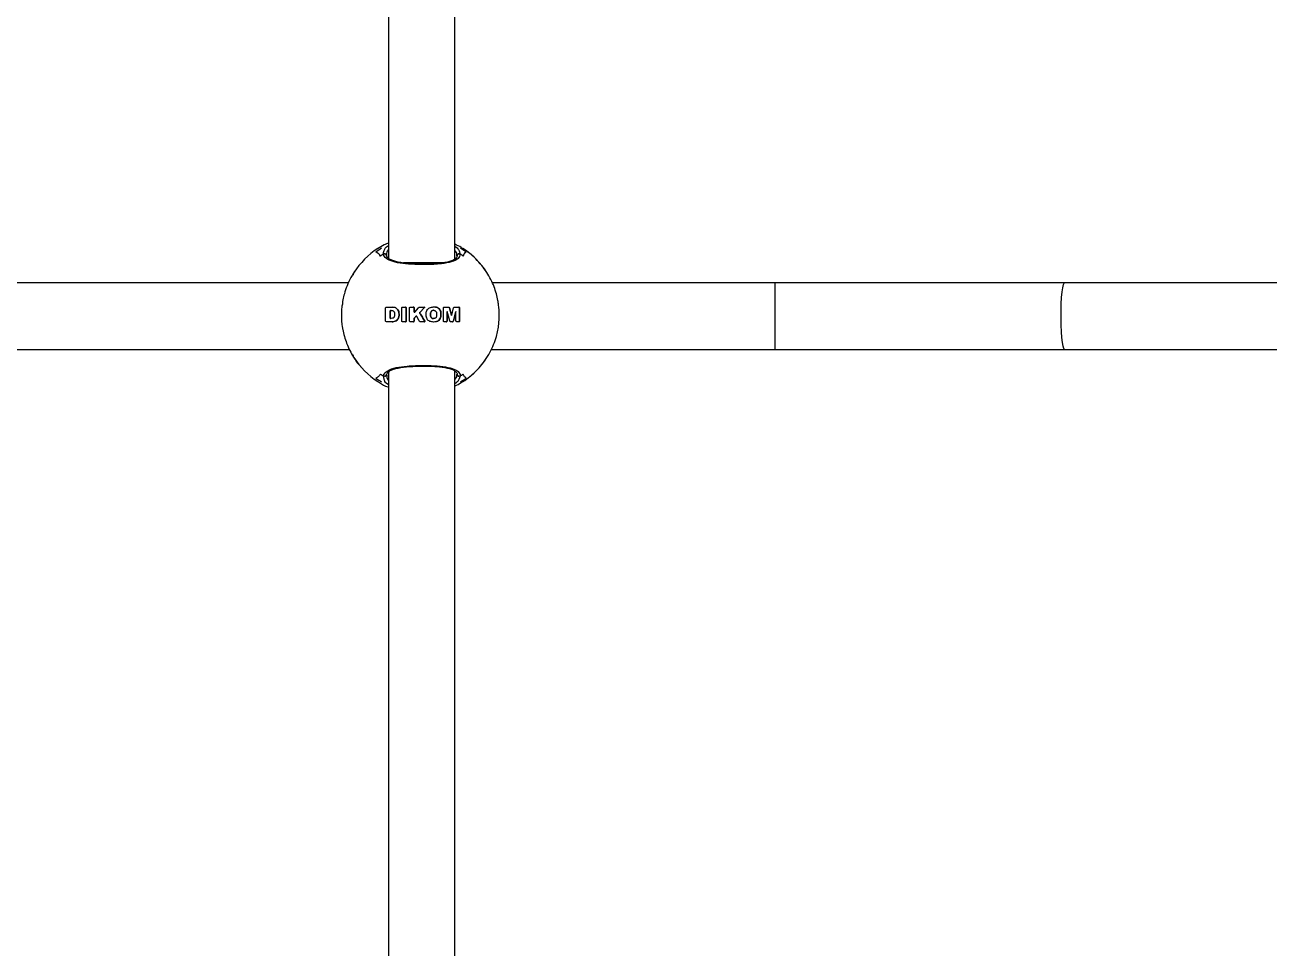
# Model space of a CAD drawing. Header units: millimetres. Extents: x -3362 to 2982, y -2844 to 2289.
# Drawn here: x 833 to 1132.6, y 186.5 to 408.7 of the extents above; entities that cross this region are included whole.
import ezdxf

# ---------------------------------------------------------------- set-up
doc = ezdxf.new("R2010")
doc.units = ezdxf.units.MM
doc.layers.add('DIKOM_ОБЪЕКТ', color=7, linetype='Continuous')

msp = doc.modelspace()

# ---------------------------------------------------------------- linework, layer by layer
at = {"layer": 'DIKOM_ОБЪЕКТ'}
for p, q in [((920.59, 440.83), (920.59, 352.54)), ((936.59, 352.35), (936.59, 440.83)), ((937.57, 354.3), (937.85, 353.53)), ((920.13, 353.19), (920.12, 353.38)), ((933.53, 351.39), (924.2, 351.39)), ((937.09, 353.06), (937.06, 353.14)), ((912.11, 348.62), (912.03, 348.36)), ((912.38, 349.25), (912.2, 348.96)), ((912.27, 349.11), (912.22, 348.95)), ((910.93, 346.6), (645.59, 346.6)), ((1013.68, 346.6), (945.59, 346.6)), ((1083.33, 346.6), (1013.68, 346.6)), ((1013.68, 330.6), (1013.68, 346.6)), ((1148.59, 346.6), (1083.33, 346.6)), ((919.85, 340.62), (919.95, 340.72)), ((919.85, 337.45), (919.85, 340.57)), ((919.95, 340.72), (920.06, 340.76)), ((920.06, 340.76), (920.15, 340.77)), ((920.15, 340.77), (921.49, 340.77)), ((920.96, 339.77), (920.96, 338.25)), ((920.96, 338.25), (920.96, 339.77)), ((920.96, 339.77), (920.96, 339.77)), ((921.2, 339.97), (921.2, 339.97)), ((921.21, 339.97), (921.39, 339.97)), ((921.22, 339.97), (921.22, 339.97)), ((921.49, 340.77), (922.2, 340.67)), ((922.2, 340.67), (921.49, 340.77)), ((921.8, 339.81), (921.89, 339.71)), ((922.2, 340.67), (922.35, 340.61)), ((922.35, 340.61), (922.2, 340.67)), ((922.2, 340.67), (922.2, 340.67)), ((922.35, 340.61), (922.87, 340.14)), ((922.86, 340.14), (922.35, 340.61)), ((922.35, 340.61), (922.35, 340.61)), ((923.06, 339.7), (922.86, 340.14)), ((922.86, 340.14), (922.87, 340.14)), ((922.87, 340.14), (923.06, 339.7)), ((923.01, 338.15), (923.14, 338.73)), ((923.14, 338.73), (923.02, 338.15)), ((923.06, 339.7), (923.14, 338.73)), ((923.14, 338.73), (923.06, 339.7)), ((923.06, 339.7), (923.06, 339.7)), ((923.14, 338.73), (923.14, 338.73)), ((923.77, 337.45), (923.77, 340.57)), ((923.97, 340.77), (924.67, 340.77)), ((924.87, 340.57), (924.87, 337.45)), ((924.87, 337.45), (924.87, 340.57)), ((924.87, 340.57), (924.87, 340.57)), ((925.67, 337.45), (925.67, 340.57)), ((925.87, 340.77), (926.56, 340.77)), ((926.76, 340.57), (926.76, 339.64)), ((926.76, 339.64), (926.76, 340.57)), ((926.76, 340.57), (926.76, 340.57)), ((926.76, 339.64), (926.76, 339.64)), ((926.83, 339.56), (926.84, 339.56)), ((926.9, 339.59), (927.78, 340.62)), ((927.19, 338.55), (926.9, 338.25)), ((926.9, 338.25), (927.19, 338.55)), ((927.19, 338.55), (927.19, 338.55)), ((927.29, 338.59), (927.29, 338.59)), ((928.11, 340.77), (929.15, 340.77)), ((928.17, 339.27), (928.17, 339.27)), ((928.2, 339.59), (929.21, 340.63)), ((928.2, 339.59), (928.21, 339.59)), ((929.21, 340.63), (928.21, 339.59)), ((929.21, 340.63), (929.21, 340.63)), ((930.74, 339.36), (930.74, 338.64)), ((930.74, 339.36), (930.74, 339.36)), ((930.74, 338.64), (930.74, 339.36)), ((930.74, 338.64), (930.86, 338.3)), ((930.74, 338.64), (930.74, 338.64)), ((930.87, 338.3), (930.74, 338.64)), ((930.91, 339.77), (930.91, 339.77)), ((931.18, 339.96), (931.18, 339.96)), ((931.44, 340.01), (931.44, 340.01)), ((932.12, 340.74), (931.45, 340.79)), ((932.15, 338.64), (932.03, 338.29)), ((932.12, 340.74), (932.12, 340.74)), ((932.16, 339.28), (932.15, 338.64)), ((933.16, 339.71), (933.16, 339.71)), ((933.82, 337.45), (933.82, 340.57)), ((934.02, 340.77), (935.03, 340.77)), ((934.69, 337.45), (934.69, 339.73)), ((934.69, 339.73), (934.7, 339.73)), ((934.7, 339.73), (934.7, 337.45)), ((934.72, 339.75), (934.72, 339.75)), ((935.32, 337.44), (934.75, 339.74)), ((935.72, 338.82), (935.27, 340.58)), ((935.28, 340.58), (935.73, 338.82)), ((935.72, 338.82), (935.73, 338.82)), ((935.77, 338.78), (935.77, 338.78)), ((935.82, 338.82), (936.26, 340.58)), ((936.79, 339.74), (936.21, 337.44)), ((936.21, 337.44), (936.79, 339.74)), ((936.51, 340.77), (937.51, 340.77)), ((936.79, 339.74), (936.79, 339.74)), ((936.82, 339.75), (936.81, 339.75)), ((936.84, 337.45), (936.84, 339.73)), ((937.7, 337.45), (937.7, 340.57)), ((937.7, 340.57), (937.71, 340.57)), ((937.71, 340.57), (937.71, 337.45)), ((919.86, 337.4), (919.85, 337.45)), ((920.07, 337.26), (919.94, 337.31)), ((920.15, 337.25), (920.07, 337.26)), ((921.5, 337.25), (920.15, 337.25)), ((920.96, 338.25), (920.96, 338.25)), ((921.19, 338.05), (921.19, 338.05)), ((921.59, 338.08), (921.21, 338.05)), ((921.22, 338.05), (921.22, 338.05)), ((921.63, 337.25), (921.5, 337.25)), ((921.51, 337.25), (921.63, 337.25)), ((922.16, 337.35), (921.63, 337.25)), ((921.63, 337.25), (922.15, 337.35)), ((921.63, 337.25), (921.63, 337.25)), ((922.15, 337.35), (922.16, 337.35)), ((923.01, 338.15), (923.02, 338.15)), ((924.67, 337.25), (923.97, 337.25)), ((924.87, 337.45), (924.87, 337.45)), ((926.56, 337.25), (925.87, 337.25)), ((926.76, 337.91), (926.76, 337.45)), ((926.76, 337.45), (926.76, 337.91)), ((926.76, 337.91), (926.76, 337.91)), ((926.76, 337.45), (926.76, 337.45)), ((926.9, 338.25), (926.9, 338.25)), ((927.98, 337.43), (927.42, 338.52)), ((929.21, 337.25), (928.27, 337.25)), ((929.3, 337.42), (929.3, 337.42)), ((930.86, 338.3), (930.87, 338.3)), ((931.42, 338), (931.43, 338)), ((931.46, 337.19), (932.13, 337.27)), ((932.13, 337.27), (932.13, 337.27)), ((933.13, 338.23), (933.14, 338.23)), ((934.5, 337.25), (934.02, 337.25)), ((934.69, 337.45), (934.7, 337.45)), ((935.97, 337.25), (935.57, 337.25)), ((936.21, 337.44), (936.21, 337.44)), ((937.51, 337.25), (937.03, 337.25)), ((937.7, 337.45), (937.71, 337.45)), ((645.34, 330.6), (911.15, 330.6)), ((945.34, 330.6), (1013.68, 330.6)), ((1013.68, 330.6), (1083.33, 330.6)), ((1083.33, 330.6), (1148.59, 330.6)), ((912.03, 329.36), (912.11, 329.1)), ((912.22, 328.76), (912.27, 328.61)), ((919.65, 323.08), (919.37, 324.18)), ((920.17, 324.4), (920.19, 324.31)), ((920.59, 325.18), (920.59, 52.54)), ((936.59, 52.35), (936.59, 325.37)), ((937.06, 324.57), (937.09, 324.65)), ((937.85, 324.18), (937.53, 323.36)), ((938.42, 322.85), (937.91, 322.78)), ((938.5, 323.14), (938.5, 322.86))]:
    msp.add_line(p, q, dxfattribs=at)
at = {"layer": 'DIKOM_ОБЪЕКТ', "flags": 128}
msp.add_lwpolyline([(1083.33, 330.6), (1083.16, 330.79), (1083, 331.34), (1082.85, 332.23), (1082.73, 333.42), (1082.63, 334.85), (1082.56, 336.46), (1082.54, 338.17), (1082.55, 339.89), (1082.59, 341.56), (1082.67, 343.09), (1082.78, 344.41), (1082.92, 345.45), (1083.08, 346.18), (1083.25, 346.55), (1083.33, 346.6)], dxfattribs=at)
at = {"layer": 'DIKOM_ОБЪЕКТ'}
for centre, radius, start, end in [((928.27, 338.86), 19, 122.6676, 147.3693), ((928.38, 338.93), 18.59, 120.5809, 125.6375), ((928.58, 338.92), 17.28, 122.2246, 125.0626), ((928.49, 338.69), 17.54, 54.959, 57.7538), ((928.46, 338.94), 18.58, 54.3583, 59.4187), ((928.25, 338.86), 19, 32.6311, 57.3321), ((928.27, 338.85), 18.99, 212.6297, 237.3346), ((928.25, 338.85), 18.99, 302.6657, 327.3699), ((928.43, 338.85), 18.67, 234.3734, 239.4081), ((928.47, 338.63), 17.08, 234.9276, 237.7985), ((928.6, 338.85), 17.34, 302.2231, 305.0508), ((928.41, 338.84), 18.66, 300.5923, 305.6307)]:
    msp.add_arc(centre, radius, start, end, dxfattribs=at)
for points, knots in [([(917.55, 354.04), (917.73, 353.96), (918.11, 353.8), (918.47, 353.31), (918.66, 353.06)], [0, 0, 0, 0, 0.49657, 1, 1, 1, 1]), ([(918.66, 353.06), (918.48, 353.3), (918.11, 353.79), (917.74, 353.96), (917.55, 354.04)], [0, 0, 0, 0, 0.496486, 1, 1, 1, 1]), ([(920.59, 356.2), (920.25, 356.06), (919.31, 355.68), (918.47, 355.13), (917.93, 354.78)], [0, 0, 0, 0, 0.368047, 1, 1, 1, 1]), ([(919.37, 353.53), (919.36, 353.57), (919.3, 353.94), (919.51, 354.34), (919.7, 354.69)], [0, 0, 0, 0, 0.112863, 1, 1, 1, 1]), ([(920.1, 353.22), (920.1, 353.23), (920.09, 353.3), (920.01, 353.42), (919.87, 353.55), (919.7, 353.61), (919.53, 353.61), (919.43, 353.57), (919.38, 353.54), (919.37, 353.53)], [0, 0, 0, 0, 0.031897, 0.241297, 0.444904, 0.634331, 0.810301, 0.980093, 1, 1, 1, 1]), ([(919.37, 353.53), (919.42, 353.56), (919.51, 353.6), (919.68, 353.61), (919.83, 353.57), (919.97, 353.47), (920.07, 353.33), (920.12, 353.19), (920.13, 353.09), (920.13, 353.06)], [0, 0, 0, 0, 0.145332, 0.290724, 0.434578, 0.582064, 0.73851, 0.90609, 1, 1, 1, 1]), ([(937.85, 353.53), (937.75, 353.16), (937.55, 352.39), (935.91, 351.61), (933.71, 351.21), (931.18, 351.03), (928.43, 350.98), (925.36, 351.08), (922.66, 351.4), (920.64, 352.01), (919.62, 352.77), (919.43, 353.33), (919.37, 353.53)], [0, 0, 0, 0, 0.111436, 0.229361, 0.339012, 0.41011, 0.516712, 0.623259, 0.729395, 0.834804, 0.941414, 1, 1, 1, 1]), ([(919.7, 354.69), (919.72, 354.78), (919.79, 355.1), (920.26, 355.41), (920.59, 355.63)], [0, 0, 0, 0, 0.283645, 1, 1, 1, 1]), ([(920.59, 354.62), (920.56, 354.59), (920.09, 354.19), (920.12, 353.76), (920.14, 353.37)], [0, 0, 0, 0, 0.071291, 1, 1, 1, 1]), ([(938.43, 354.88), (938.32, 354.96), (937.75, 355.36), (937.11, 355.66), (936.59, 355.9)], [0, 0, 0, 0, 0.191133, 1, 1, 1, 1]), ([(936.59, 355.41), (936.95, 355.15), (937.45, 354.78), (937.55, 354.41), (937.57, 354.3)], [0, 0, 0, 0, 0.711231, 1, 1, 1, 1]), ([(937.06, 353.14), (937.07, 353.49), (937.07, 353.89), (936.64, 354.29), (936.59, 354.34)], [0, 0, 0, 0, 0.884617, 1, 1, 1, 1]), ([(937.85, 353.53), (937.8, 353.56), (937.71, 353.6), (937.54, 353.61), (937.39, 353.57), (937.25, 353.47), (937.15, 353.33), (937.1, 353.19), (937.09, 353.09), (937.09, 353.06)], [0, 0, 0, 0, 0.145408, 0.290776, 0.43471, 0.582171, 0.738591, 0.906106, 1, 1, 1, 1]), ([(937.09, 353.06), (937.1, 353.12), (937.11, 353.25), (937.21, 353.42), (937.35, 353.55), (937.52, 353.61), (937.69, 353.61), (937.79, 353.57), (937.84, 353.54), (937.85, 353.53)], [0, 0, 0, 0, 0.177699, 0.355438, 0.528363, 0.689348, 0.838802, 0.982905, 1, 1, 1, 1]), ([(947.27, 338.86), (947.24, 339.68), (947.19, 340.85), (946.92, 342.56), (946.58, 344.01), (946.02, 345.71), (945.25, 347.44), (944.26, 349.18), (943.05, 350.86), (941.61, 352.43), (940.07, 353.81), (938.95, 354.55), (938.43, 354.88)], [0, 0, 0, 0, 0.129772, 0.183155, 0.271805, 0.364326, 0.464037, 0.568649, 0.677257, 0.789171, 0.9039, 1, 1, 1, 1]), ([(938.56, 353.06), (938.68, 353.3), (938.92, 353.79), (939.16, 353.96), (939.28, 354.04)], [0, 0, 0, 0, 0.496487, 1, 1, 1, 1]), ([(939.28, 354.04), (939.16, 353.96), (938.92, 353.8), (938.68, 353.31), (938.56, 353.06)], [0, 0, 0, 0, 0.496569, 1, 1, 1, 1]), ([(928.76, 351.14), (928.69, 351.14), (928.08, 351.13), (926.91, 351.17), (925.33, 351.26), (923.87, 351.42), (922.6, 351.65), (921.57, 351.95), (920.8, 352.32), (920.33, 352.74), (920.13, 353.01), (920.13, 353.17), (920.13, 353.2)], [0, 0, 0, 0, 0.014273, 0.137226, 0.259476, 0.380698, 0.501411, 0.620166, 0.738564, 0.856338, 0.978306, 1, 1, 1, 1]), ([(937.06, 353.03), (937.06, 352.97), (937.05, 352.79), (936.85, 352.51), (936.36, 352.14), (935.58, 351.8), (934.52, 351.53), (933.24, 351.34), (931.79, 351.21), (930.27, 351.14), (929.24, 351.14), (928.76, 351.14)], [0, 0, 0, 0, 0.050537, 0.174305, 0.287662, 0.408262, 0.528488, 0.647392, 0.769779, 0.89136, 1, 1, 1, 1]), ([(912.2, 348.96), (911.97, 348.6), (911.34, 347.63), (910.59, 345.96), (909.98, 344.16), (909.63, 342.76), (909.52, 342), (909.48, 341.75)], [0, 0, 0, 0, 0.164453, 0.445206, 0.703319, 0.900352, 1, 1, 1, 1]), ([(909.53, 341.74), (909.46, 341.42), (909.27, 340.52), (909.24, 338.54), (909.29, 336.76), (909.51, 335.83), (909.53, 335.73)], [0, 0, 0, 0, 0.172979, 0.481716, 0.944279, 1, 1, 1, 1]), ([(919.85, 340.57), (919.85, 340.58), (919.85, 340.6), (919.85, 340.61), (919.85, 340.62)], [0, 0, 0, 0, 0.539, 1, 1, 1, 1]), ([(921.21, 339.97), (921.17, 339.97), (921.1, 339.97), (921.03, 339.91), (920.98, 339.84), (920.96, 339.8), (920.96, 339.77)], [0, 0, 0, 0, 0.323748, 0.60316, 0.807263, 1, 1, 1, 1]), ([(920.96, 339.77), (920.97, 339.8), (920.98, 339.84), (921.02, 339.9), (921.08, 339.95), (921.15, 339.97), (921.19, 339.97), (921.21, 339.97)], [0, 0, 0, 0, 0.1936, 0.386627, 0.592045, 0.825353, 1, 1, 1, 1]), ([(921.39, 339.97), (921.49, 339.95), (921.64, 339.92), (921.76, 339.84), (921.8, 339.81)], [0, 0, 0, 0, 0.709354, 1, 1, 1, 1]), ([(921.89, 339.71), (921.93, 339.64), (921.98, 339.55), (922, 339.45), (922, 339.43)], [0, 0, 0, 0, 0.786316, 1, 1, 1, 1]), ([(922, 339.43), (922.02, 339.17), (922.05, 338.85), (922, 338.55), (921.99, 338.5)], [0, 0, 0, 0, 0.827846, 1, 1, 1, 1]), ([(923.77, 340.57), (923.77, 340.59), (923.78, 340.64), (923.81, 340.69), (923.86, 340.74), (923.92, 340.76), (923.96, 340.77), (923.97, 340.77)], [0, 0, 0, 0, 0.210776, 0.421561, 0.633126, 0.85426, 1, 1, 1, 1]), ([(924.87, 340.57), (924.86, 340.59), (924.86, 340.64), (924.82, 340.7), (924.76, 340.75), (924.71, 340.77), (924.67, 340.77), (924.66, 340.77)], [0, 0, 0, 0, 0.219571, 0.438731, 0.666416, 0.903907, 1, 1, 1, 1]), ([(924.67, 340.77), (924.69, 340.77), (924.74, 340.76), (924.81, 340.72), (924.85, 340.66), (924.87, 340.6), (924.87, 340.58), (924.87, 340.57)], [0, 0, 0, 0, 0.241025, 0.481964, 0.721936, 0.953836, 1, 1, 1, 1]), ([(925.67, 340.57), (925.67, 340.59), (925.67, 340.64), (925.71, 340.7), (925.75, 340.74), (925.81, 340.77), (925.85, 340.77), (925.87, 340.77)], [0, 0, 0, 0, 0.207851, 0.416027, 0.622521, 0.831466, 1, 1, 1, 1]), ([(926.56, 340.77), (926.58, 340.77), (926.63, 340.76), (926.69, 340.72), (926.74, 340.67), (926.76, 340.61), (926.76, 340.58), (926.76, 340.57)], [0, 0, 0, 0, 0.229005, 0.457636, 0.687911, 0.916889, 1, 1, 1, 1]), ([(926.76, 340.57), (926.76, 340.59), (926.75, 340.64), (926.71, 340.7), (926.65, 340.75), (926.6, 340.77), (926.57, 340.77), (926.56, 340.77)], [0, 0, 0, 0, 0.224367, 0.448427, 0.676092, 0.906262, 1, 1, 1, 1]), ([(926.76, 339.64), (926.77, 339.63), (926.77, 339.62), (926.78, 339.59), (926.79, 339.58), (926.82, 339.56), (926.84, 339.56), (926.87, 339.57), (926.88, 339.58), (926.89, 339.59), (926.9, 339.59)], [0, 0, 0, 0, 0.130919, 0.262041, 0.393873, 0.527774, 0.662082, 0.796846, 0.930352, 1, 1, 1, 1]), ([(926.83, 339.56), (926.83, 339.56), (926.82, 339.56), (926.8, 339.57), (926.78, 339.58), (926.77, 339.6), (926.76, 339.62), (926.76, 339.64), (926.76, 339.64)], [0, 0, 0, 0, 0.053774, 0.263197, 0.473998, 0.684599, 0.893263, 1, 1, 1, 1]), ([(927.42, 338.52), (927.41, 338.53), (927.39, 338.56), (927.35, 338.58), (927.3, 338.6), (927.25, 338.59), (927.22, 338.57), (927.2, 338.56), (927.19, 338.55)], [0, 0, 0, 0, 0.179757, 0.359861, 0.540854, 0.722981, 0.906178, 1, 1, 1, 1]), ([(927.19, 338.55), (927.2, 338.56), (927.23, 338.58), (927.26, 338.59), (927.29, 338.59), (927.29, 338.59)], [0, 0, 0, 0, 0.432294, 0.864128, 1, 1, 1, 1]), ([(927.78, 340.62), (927.82, 340.65), (927.9, 340.72), (928.02, 340.76), (928.09, 340.77), (928.11, 340.77)], [0, 0, 0, 0, 0.427552, 0.855209, 1, 1, 1, 1]), ([(928.17, 339.27), (928.16, 339.3), (928.13, 339.36), (928.13, 339.45), (928.16, 339.53), (928.19, 339.57), (928.2, 339.59)], [0, 0, 0, 0, 0.274491, 0.548731, 0.822467, 1, 1, 1, 1]), ([(928.21, 339.59), (928.19, 339.56), (928.15, 339.51), (928.13, 339.42), (928.14, 339.34), (928.16, 339.29), (928.17, 339.27)], [0, 0, 0, 0, 0.273527, 0.546862, 0.820541, 1, 1, 1, 1]), ([(928.17, 339.27), (928.36, 338.97), (928.74, 338.35), (929.12, 337.73), (929.3, 337.42)], [0, 0, 0, 0, 0.498622, 1, 1, 1, 1]), ([(929.3, 337.42), (929.11, 337.73), (928.74, 338.35), (928.36, 338.96), (928.17, 339.27)], [0, 0, 0, 0, 0.4986, 1, 1, 1, 1]), ([(929.15, 340.77), (929.16, 340.77), (929.18, 340.77), (929.2, 340.75), (929.22, 340.73), (929.23, 340.7), (929.24, 340.67), (929.23, 340.65), (929.22, 340.63), (929.21, 340.63)], [0, 0, 0, 0, 0.146997, 0.294031, 0.441242, 0.590395, 0.739898, 0.889964, 1, 1, 1, 1]), ([(929.21, 340.63), (929.21, 340.63), (929.23, 340.65), (929.23, 340.68), (929.23, 340.71), (929.22, 340.74), (929.19, 340.76), (929.17, 340.77), (929.15, 340.77), (929.15, 340.77)], [0, 0, 0, 0, 0.1499, 0.298845, 0.449264, 0.599045, 0.74828, 0.896883, 1, 1, 1, 1]), ([(929.72, 338.34), (929.68, 338.69), (929.62, 339.15), (929.7, 339.59), (929.72, 339.69)], [0, 0, 0, 0, 0.776361, 1, 1, 1, 1]), ([(929.72, 339.69), (929.78, 339.85), (929.91, 340.17), (930.26, 340.53), (930.54, 340.65), (930.68, 340.71)], [0, 0, 0, 0, 0.356978, 0.69522, 1, 1, 1, 1]), ([(930.68, 340.71), (930.99, 340.77), (931.48, 340.87), (931.95, 340.78), (932.12, 340.74)], [0, 0, 0, 0, 0.646336, 1, 1, 1, 1]), ([(930.91, 339.77), (930.86, 339.69), (930.78, 339.56), (930.75, 339.41), (930.74, 339.36)], [0, 0, 0, 0, 0.666923, 1, 1, 1, 1]), ([(930.74, 339.36), (930.77, 339.46), (930.8, 339.61), (930.89, 339.73), (930.91, 339.77)], [0, 0, 0, 0, 0.66713, 1, 1, 1, 1]), ([(931.18, 339.96), (931.11, 339.93), (931.01, 339.88), (930.93, 339.8), (930.91, 339.77)], [0, 0, 0, 0, 0.69894, 1, 1, 1, 1]), ([(930.91, 339.77), (930.97, 339.83), (931.05, 339.91), (931.15, 339.95), (931.18, 339.96)], [0, 0, 0, 0, 0.69892, 1, 1, 1, 1]), ([(931.44, 340), (931.41, 340), (931.32, 340.01), (931.24, 339.98), (931.18, 339.96)], [0, 0, 0, 0, 0.329224, 1, 1, 1, 1]), ([(931.18, 339.96), (931.26, 339.99), (931.4, 340.03), (931.54, 340), (931.6, 339.99)], [0, 0, 0, 0, 0.581563, 1, 1, 1, 1]), ([(931.6, 339.99), (931.69, 339.96), (931.83, 339.91), (931.94, 339.81), (931.98, 339.78)], [0, 0, 0, 0, 0.662378, 1, 1, 1, 1]), ([(931.98, 339.78), (932.03, 339.69), (932.13, 339.54), (932.15, 339.36), (932.16, 339.28)], [0, 0, 0, 0, 0.548993, 1, 1, 1, 1]), ([(932.12, 340.74), (932.28, 340.68), (932.6, 340.55), (932.97, 340.18), (933.1, 339.86), (933.16, 339.71)], [0, 0, 0, 0, 0.338044, 0.676396, 1, 1, 1, 1]), ([(933.16, 339.71), (933.1, 339.87), (932.97, 340.18), (932.59, 340.55), (932.28, 340.68), (932.12, 340.74)], [0, 0, 0, 0, 0.330591, 0.660927, 1, 1, 1, 1]), ([(933.13, 338.23), (933.19, 338.59), (933.27, 339.09), (933.18, 339.57), (933.16, 339.71)], [0, 0, 0, 0, 0.724683, 1, 1, 1, 1]), ([(933.16, 339.71), (933.21, 339.35), (933.27, 338.85), (933.17, 338.37), (933.14, 338.23)], [0, 0, 0, 0, 0.724272, 1, 1, 1, 1]), ([(933.82, 340.57), (933.82, 340.59), (933.82, 340.63), (933.85, 340.69), (933.89, 340.74), (933.95, 340.77), (933.99, 340.77), (934.02, 340.77)], [0, 0, 0, 0, 0.191283, 0.381707, 0.580576, 0.791002, 1, 1, 1, 1]), ([(934.69, 339.73), (934.69, 339.73), (934.7, 339.74), (934.7, 339.75), (934.71, 339.75), (934.71, 339.75), (934.72, 339.75), (934.72, 339.75)], [0, 0, 0, 0, 0.231186, 0.45686, 0.698105, 0.951833, 1, 1, 1, 1]), ([(934.75, 339.74), (934.74, 339.74), (934.74, 339.75), (934.73, 339.75), (934.73, 339.75), (934.72, 339.75), (934.71, 339.75), (934.7, 339.74), (934.7, 339.74), (934.7, 339.73), (934.7, 339.73)], [0, 0, 0, 0, 0.122232, 0.2484, 0.377777, 0.51639, 0.663747, 0.809725, 0.948697, 1, 1, 1, 1]), ([(935.03, 340.77), (935.06, 340.77), (935.12, 340.76), (935.2, 340.71), (935.26, 340.64), (935.27, 340.59), (935.28, 340.58)], [0, 0, 0, 0, 0.284777, 0.570497, 0.836564, 1, 1, 1, 1]), ([(935.77, 338.78), (935.77, 338.78), (935.76, 338.78), (935.75, 338.79), (935.73, 338.8), (935.73, 338.81), (935.72, 338.82), (935.72, 338.82)], [0, 0, 0, 0, 0.019188, 0.320998, 0.619333, 0.895848, 1, 1, 1, 1]), ([(935.73, 338.82), (935.73, 338.82), (935.73, 338.8), (935.74, 338.79), (935.76, 338.78), (935.78, 338.78), (935.79, 338.79), (935.81, 338.8), (935.82, 338.81), (935.82, 338.82), (935.82, 338.82)], [0, 0, 0, 0, 0.12004, 0.240036, 0.370229, 0.510424, 0.661051, 0.8099, 0.947962, 1, 1, 1, 1]), ([(936.26, 340.58), (936.28, 340.61), (936.31, 340.67), (936.38, 340.73), (936.45, 340.76), (936.5, 340.77), (936.51, 340.77)], [0, 0, 0, 0, 0.29011, 0.578933, 0.898324, 1, 1, 1, 1]), ([(936.84, 339.73), (936.84, 339.73), (936.84, 339.74), (936.83, 339.75), (936.83, 339.75), (936.82, 339.75), (936.81, 339.75), (936.8, 339.75), (936.79, 339.74), (936.79, 339.74), (936.79, 339.74)], [0, 0, 0, 0, 0.114332, 0.228343, 0.349993, 0.486868, 0.64014, 0.805904, 0.963927, 1, 1, 1, 1]), ([(936.79, 339.74), (936.79, 339.74), (936.79, 339.75), (936.8, 339.75), (936.81, 339.75), (936.81, 339.75), (936.81, 339.75)], [0, 0, 0, 0, 0.298256, 0.59272, 0.921948, 1, 1, 1, 1]), ([(937.7, 340.57), (937.7, 340.59), (937.69, 340.63), (937.66, 340.68), (937.62, 340.73), (937.57, 340.76), (937.53, 340.77), (937.5, 340.77)], [0, 0, 0, 0, 0.180224, 0.360169, 0.544828, 0.754113, 1, 1, 1, 1]), ([(937.51, 340.77), (937.54, 340.76), (937.59, 340.76), (937.65, 340.71), (937.69, 340.65), (937.7, 340.6), (937.7, 340.57), (937.71, 340.57)], [0, 0, 0, 0, 0.322053, 0.547388, 0.773825, 0.968938, 1, 1, 1, 1]), ([(938.43, 322.84), (938.6, 322.93), (939.43, 323.42), (940.77, 324.51), (942.42, 326.11), (943.84, 327.89), (945.02, 329.8), (945.92, 331.74), (946.54, 333.55), (946.92, 335.17), (947.2, 336.89), (947.24, 338.11), (947.27, 338.86)], [0, 0, 0, 0, 0.030462, 0.151111, 0.271207, 0.390414, 0.508024, 0.622277, 0.727325, 0.807506, 0.883349, 1, 1, 1, 1]), ([(909.52, 335.72), (909.53, 335.61), (909.64, 334.94), (909.94, 333.7), (910.5, 332), (911.23, 330.32), (911.87, 329.26), (912.18, 328.74)], [0, 0, 0, 0, 0.046682, 0.271628, 0.506413, 0.759433, 1, 1, 1, 1]), ([(919.94, 337.31), (919.92, 337.32), (919.89, 337.34), (919.87, 337.38), (919.86, 337.4)], [0, 0, 0, 0, 0.555744, 1, 1, 1, 1]), ([(920.96, 338.25), (920.96, 338.22), (920.97, 338.18), (921.01, 338.12), (921.07, 338.08), (921.13, 338.05), (921.17, 338.05), (921.19, 338.05)], [0, 0, 0, 0, 0.194805, 0.389466, 0.596167, 0.831926, 1, 1, 1, 1]), ([(921.21, 338.05), (921.18, 338.05), (921.11, 338.05), (921.03, 338.1), (920.98, 338.16), (920.97, 338.21), (920.96, 338.24), (920.96, 338.25)], [0, 0, 0, 0, 0.309834, 0.579089, 0.779573, 0.961002, 1, 1, 1, 1]), ([(921.88, 338.26), (921.83, 338.21), (921.74, 338.13), (921.63, 338.09), (921.59, 338.08)], [0, 0, 0, 0, 0.617536, 1, 1, 1, 1]), ([(921.99, 338.5), (921.97, 338.44), (921.95, 338.35), (921.9, 338.28), (921.88, 338.26)], [0, 0, 0, 0, 0.688471, 1, 1, 1, 1]), ([(922.15, 337.35), (922.33, 337.43), (922.68, 337.61), (922.9, 337.97), (923.01, 338.15)], [0, 0, 0, 0, 0.489719, 1, 1, 1, 1]), ([(923.02, 338.15), (922.92, 337.99), (922.73, 337.68), (922.39, 337.45), (922.2, 337.36), (922.16, 337.35)], [0, 0, 0, 0, 0.445477, 0.889244, 1, 1, 1, 1]), ([(923.97, 337.25), (923.95, 337.25), (923.9, 337.25), (923.84, 337.29), (923.8, 337.34), (923.77, 337.4), (923.77, 337.43), (923.77, 337.45)], [0, 0, 0, 0, 0.220265, 0.440952, 0.65111, 0.848039, 1, 1, 1, 1]), ([(924.87, 337.45), (924.87, 337.43), (924.86, 337.38), (924.83, 337.32), (924.78, 337.28), (924.72, 337.25), (924.69, 337.25), (924.67, 337.25)], [0, 0, 0, 0, 0.206632, 0.412724, 0.625981, 0.848522, 1, 1, 1, 1]), ([(924.67, 337.25), (924.69, 337.25), (924.74, 337.26), (924.8, 337.29), (924.85, 337.35), (924.87, 337.4), (924.87, 337.44), (924.87, 337.45)], [0, 0, 0, 0, 0.228801, 0.457441, 0.685285, 0.905074, 1, 1, 1, 1]), ([(925.87, 337.25), (925.85, 337.25), (925.8, 337.25), (925.74, 337.28), (925.7, 337.33), (925.67, 337.39), (925.67, 337.43), (925.67, 337.45)], [0, 0, 0, 0, 0.208538, 0.417095, 0.621594, 0.820548, 1, 1, 1, 1]), ([(926.76, 337.45), (926.76, 337.43), (926.76, 337.38), (926.72, 337.32), (926.67, 337.28), (926.62, 337.25), (926.58, 337.25), (926.56, 337.25)], [0, 0, 0, 0, 0.209281, 0.418532, 0.630503, 0.84565, 1, 1, 1, 1]), ([(926.56, 337.25), (926.58, 337.25), (926.63, 337.26), (926.69, 337.29), (926.73, 337.34), (926.76, 337.4), (926.76, 337.43), (926.76, 337.45)], [0, 0, 0, 0, 0.214857, 0.429993, 0.645493, 0.860094, 1, 1, 1, 1]), ([(926.9, 338.25), (926.87, 338.21), (926.8, 338.13), (926.77, 338.01), (926.76, 337.93), (926.76, 337.91)], [0, 0, 0, 0, 0.404755, 0.809857, 1, 1, 1, 1]), ([(926.76, 337.91), (926.76, 337.96), (926.77, 338.06), (926.83, 338.18), (926.88, 338.23), (926.9, 338.25)], [0, 0, 0, 0, 0.401144, 0.802116, 1, 1, 1, 1]), ([(928.27, 337.25), (928.23, 337.26), (928.15, 337.27), (928.05, 337.33), (928, 337.39), (927.98, 337.43)], [0, 0, 0, 0, 0.330683, 0.661489, 1, 1, 1, 1]), ([(929.2, 337.25), (929.22, 337.25), (929.24, 337.26), (929.28, 337.28), (929.3, 337.31), (929.31, 337.35), (929.31, 337.39), (929.3, 337.41), (929.3, 337.42)], [0, 0, 0, 0, 0.171619, 0.343058, 0.515067, 0.687541, 0.861359, 1, 1, 1, 1]), ([(929.3, 337.42), (929.31, 337.41), (929.32, 337.38), (929.32, 337.34), (929.3, 337.3), (929.27, 337.27), (929.24, 337.26), (929.22, 337.25), (929.21, 337.25)], [0, 0, 0, 0, 0.173957, 0.34736, 0.521591, 0.694913, 0.867584, 1, 1, 1, 1]), ([(930.58, 337.34), (930.44, 337.41), (930.16, 337.55), (929.86, 337.9), (929.77, 338.2), (929.72, 338.34)], [0, 0, 0, 0, 0.337043, 0.674113, 1, 1, 1, 1]), ([(932.13, 337.27), (931.89, 337.23), (931.37, 337.12), (930.85, 337.27), (930.58, 337.34)], [0, 0, 0, 0, 0.468561, 1, 1, 1, 1]), ([(930.86, 338.3), (930.91, 338.24), (931.01, 338.12), (931.21, 338.01), (931.36, 338), (931.42, 338)], [0, 0, 0, 0, 0.346801, 0.693612, 1, 1, 1, 1]), ([(931.49, 338), (931.41, 338), (931.26, 338), (931.04, 338.1), (930.92, 338.22), (930.87, 338.29), (930.87, 338.3)], [0, 0, 0, 0, 0.320671, 0.641263, 0.961022, 1, 1, 1, 1]), ([(932.03, 338.29), (931.98, 338.23), (931.89, 338.12), (931.69, 338.02), (931.55, 338.01), (931.49, 338)], [0, 0, 0, 0, 0.348277, 0.696369, 1, 1, 1, 1]), ([(933.14, 338.23), (933.06, 338.07), (932.89, 337.74), (932.51, 337.43), (932.24, 337.32), (932.13, 337.27)], [0, 0, 0, 0, 0.37858, 0.756964, 1, 1, 1, 1]), ([(932.13, 337.27), (932.3, 337.35), (932.63, 337.5), (932.97, 337.87), (933.09, 338.13), (933.13, 338.23)], [0, 0, 0, 0, 0.385594, 0.771413, 1, 1, 1, 1]), ([(934.02, 337.25), (933.99, 337.25), (933.95, 337.26), (933.89, 337.29), (933.84, 337.35), (933.82, 337.4), (933.82, 337.44), (933.82, 337.45)], [0, 0, 0, 0, 0.228424, 0.45664, 0.683318, 0.900262, 1, 1, 1, 1]), ([(934.49, 337.25), (934.52, 337.25), (934.56, 337.25), (934.62, 337.28), (934.66, 337.33), (934.69, 337.39), (934.69, 337.43), (934.69, 337.45)], [0, 0, 0, 0, 0.21659, 0.434438, 0.640202, 0.831081, 1, 1, 1, 1]), ([(934.7, 337.45), (934.69, 337.43), (934.69, 337.39), (934.67, 337.33), (934.63, 337.29), (934.58, 337.26), (934.53, 337.25), (934.5, 337.25), (934.5, 337.25)], [0, 0, 0, 0, 0.181902, 0.363823, 0.546161, 0.735706, 0.938019, 1, 1, 1, 1]), ([(935.57, 337.25), (935.54, 337.25), (935.48, 337.26), (935.4, 337.31), (935.34, 337.38), (935.33, 337.43), (935.32, 337.44)], [0, 0, 0, 0, 0.284095, 0.568158, 0.844208, 1, 1, 1, 1]), ([(935.96, 337.25), (935.99, 337.25), (936.05, 337.26), (936.13, 337.31), (936.19, 337.37), (936.2, 337.42), (936.21, 337.44)], [0, 0, 0, 0, 0.282007, 0.564929, 0.822865, 1, 1, 1, 1]), ([(936.21, 337.44), (936.2, 337.42), (936.19, 337.37), (936.14, 337.31), (936.07, 337.27), (936.01, 337.25), (935.98, 337.25), (935.97, 337.25)], [0, 0, 0, 0, 0.216438, 0.432862, 0.660341, 0.912362, 1, 1, 1, 1]), ([(937.03, 337.25), (937, 337.26), (936.95, 337.27), (936.88, 337.32), (936.85, 337.39), (936.84, 337.43), (936.84, 337.45)], [0, 0, 0, 0, 0.320916, 0.609259, 0.826779, 1, 1, 1, 1]), ([(937.71, 337.45), (937.7, 337.43), (937.7, 337.39), (937.68, 337.34), (937.64, 337.3), (937.59, 337.26), (937.54, 337.25), (937.52, 337.25), (937.51, 337.25)], [0, 0, 0, 0, 0.169213, 0.338402, 0.512201, 0.70709, 0.934117, 1, 1, 1, 1]), ([(937.51, 337.25), (937.53, 337.25), (937.58, 337.26), (937.65, 337.3), (937.69, 337.36), (937.7, 337.41), (937.7, 337.44), (937.7, 337.45)], [0, 0, 0, 0, 0.300963, 0.521271, 0.742817, 0.930842, 1, 1, 1, 1]), ([(912.18, 328.74), (912.21, 328.69), (912.58, 328.03), (913.18, 327.22), (913.81, 326.54), (913.97, 326.36)], [0, 0, 0, 0, 0.062782, 0.758383, 1, 1, 1, 1]), ([(919.37, 324.18), (919.38, 324.24), (919.49, 324.72), (920.21, 325.51), (922.27, 326.24), (924.71, 326.57), (927.37, 326.71), (930.15, 326.73), (933.1, 326.58), (935.54, 326.2), (937.2, 325.52), (937.8, 324.77), (937.84, 324.29), (937.85, 324.18)], [0, 0, 0, 0, 0.016179, 0.139893, 0.255655, 0.364058, 0.435113, 0.541734, 0.648234, 0.754186, 0.859596, 0.967106, 1, 1, 1, 1]), ([(920.2, 324.68), (920.23, 324.75), (920.29, 324.95), (920.68, 325.3), (921.35, 325.67), (922.31, 325.99), (923.51, 326.24), (924.92, 326.42), (926.47, 326.52), (927.57, 326.57), (928.14, 326.57), (928.16, 326.57)], [0, 0, 0, 0, 0.077584, 0.206862, 0.330324, 0.461854, 0.594331, 0.726338, 0.861272, 0.995182, 1, 1, 1, 1]), ([(928.16, 326.57), (928.69, 326.57), (929.78, 326.58), (931.37, 326.53), (932.88, 326.42), (934.22, 326.24), (935.34, 325.99), (936.19, 325.66), (936.76, 325.3), (937.03, 324.91), (937.14, 324.7), (937.09, 324.55), (937.09, 324.55)], [0, 0, 0, 0, 0.10883, 0.222115, 0.334385, 0.445406, 0.555642, 0.66369, 0.771978, 0.880322, 0.998513, 1, 1, 1, 1]), ([(918.66, 324.65), (918.48, 324.41), (918.11, 323.92), (917.74, 323.75), (917.55, 323.67)], [0, 0, 0, 0, 0.496486, 1, 1, 1, 1]), ([(918.66, 324.65), (918.48, 324.41), (918.11, 323.92), (917.74, 323.75), (917.55, 323.67)], [0, 0, 0, 0, 0.496486, 1, 1, 1, 1]), ([(919.37, 324.18), (919.42, 324.16), (919.51, 324.11), (919.68, 324.1), (919.83, 324.15), (919.97, 324.24), (920.07, 324.38), (920.12, 324.53), (920.13, 324.62), (920.13, 324.65)], [0, 0, 0, 0, 0.145337, 0.290734, 0.434564, 0.582055, 0.738507, 0.906196, 1, 1, 1, 1]), ([(920.13, 324.65), (920.12, 324.59), (920.11, 324.46), (920.01, 324.29), (919.87, 324.16), (919.7, 324.1), (919.53, 324.11), (919.43, 324.15), (919.38, 324.18), (919.37, 324.18)], [0, 0, 0, 0, 0.177696, 0.355461, 0.528473, 0.689368, 0.838835, 0.983091, 1, 1, 1, 1]), ([(920.11, 324.37), (920.1, 324.39), (920.09, 324.45), (920.12, 324.5), (920.14, 324.52)], [0, 0, 0, 0, 0.451602, 1, 1, 1, 1]), ([(920.19, 324.31), (920.15, 323.97), (920.11, 323.58), (920.53, 323.18), (920.59, 323.13)], [0, 0, 0, 0, 0.854474, 1, 1, 1, 1]), ([(936.59, 323.35), (936.62, 323.38), (937.08, 323.78), (937.07, 324.19), (937.06, 324.57)], [0, 0, 0, 0, 0.065531, 1, 1, 1, 1]), ([(937.09, 324.65), (937.1, 324.59), (937.11, 324.46), (937.21, 324.29), (937.35, 324.16), (937.52, 324.1), (937.69, 324.11), (937.79, 324.15), (937.84, 324.18), (937.85, 324.18)], [0, 0, 0, 0, 0.177696, 0.355337, 0.528332, 0.689314, 0.838766, 0.982905, 1, 1, 1, 1]), ([(937.85, 324.18), (937.8, 324.16), (937.71, 324.11), (937.54, 324.1), (937.39, 324.15), (937.25, 324.24), (937.15, 324.38), (937.1, 324.53), (937.09, 324.62), (937.09, 324.65)], [0, 0, 0, 0, 0.145413, 0.290786, 0.434696, 0.582162, 0.738587, 0.906212, 1, 1, 1, 1]), ([(939.28, 323.67), (939.16, 323.75), (938.92, 323.92), (938.68, 324.41), (938.56, 324.65)], [0, 0, 0, 0, 0.496569, 1, 1, 1, 1]), ([(939.28, 323.67), (939.16, 323.75), (938.92, 323.92), (938.68, 324.41), (938.56, 324.65)], [0, 0, 0, 0, 0.496569, 1, 1, 1, 1]), ([(917.89, 322.96), (918.07, 322.84), (918.86, 322.28), (919.77, 321.79), (920.54, 321.5), (920.59, 321.48)], [0, 0, 0, 0, 0.204623, 0.94397, 1, 1, 1, 1]), ([(920.59, 322.05), (920.21, 322.32), (919.73, 322.66), (919.66, 323.01), (919.65, 323.08)], [0, 0, 0, 0, 0.795844, 1, 1, 1, 1]), ([(937.53, 323.36), (937.5, 323.24), (937.42, 322.9), (936.92, 322.55), (936.59, 322.33)], [0, 0, 0, 0, 0.340196, 1, 1, 1, 1]), ([(936.59, 321.8), (936.71, 321.85), (937.36, 322.12), (937.95, 322.52), (938.43, 322.84)], [0, 0, 0, 0, 0.180691, 1, 1, 1, 1])]:
    msp.add_open_spline(points, degree=3, knots=knots, dxfattribs=at)

doc.saveas('drawing.dxf')
